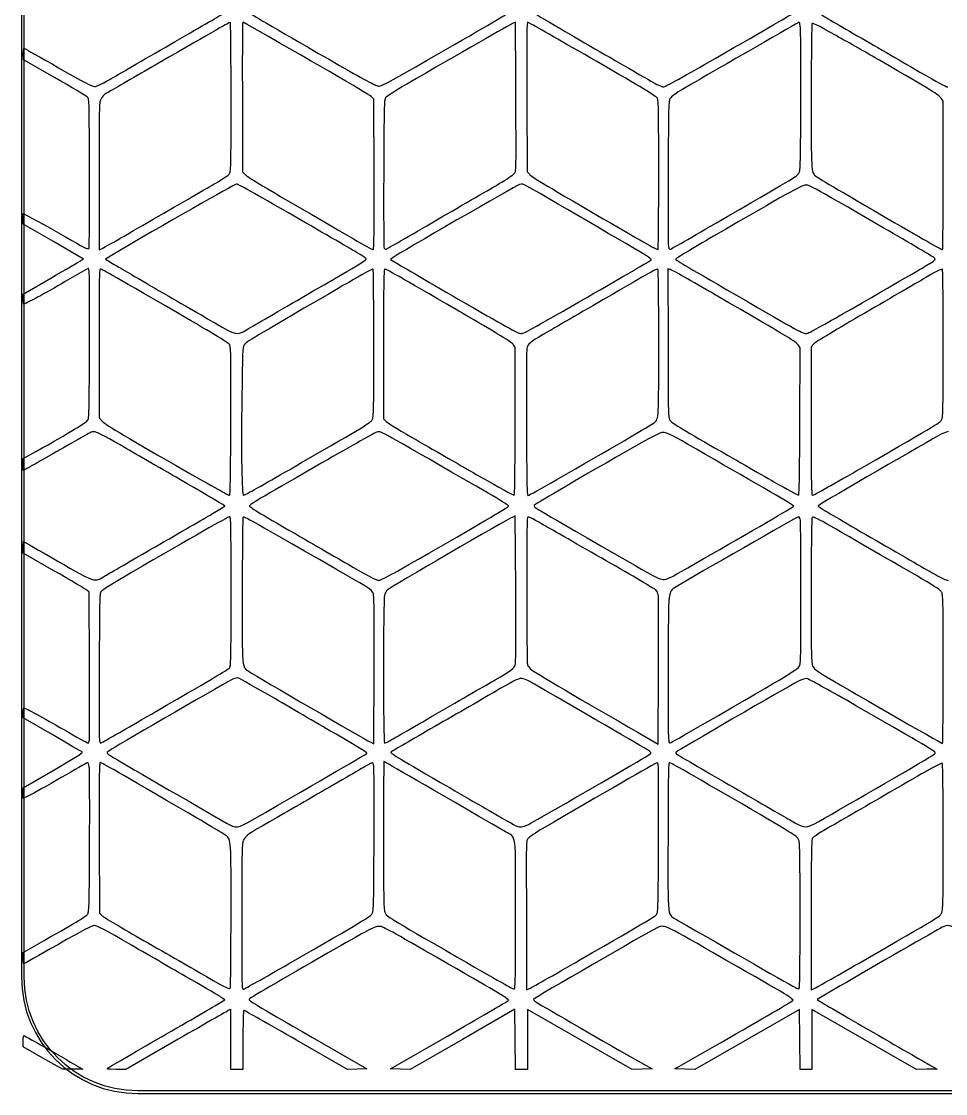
# Model space of a CAD drawing. Extents: x -677.4 to -611.4, y -189.1 to -122.2.
# Drawn here: x -677.44 to -644.42, y -189.08 to -150.79 of the extents above; entities that cross this region are included whole.
import ezdxf

# ---------------------------------------------------------------- set-up
doc = ezdxf.new("R2010")
doc.units = 0
doc.layers.add('Layer_1', color=7, linetype='CONTINUOUS')

msp = doc.modelspace()

# ---------------------------------------------------------------- linework, layer by layer
at = {"layer": 'Layer_1', "color": 7}
for p, q in [((-677.44141, -126.57227), (-677.44141, -184.91992)), ((-677.3418, -184.91991), (-677.3418, -126.57226)), ((-615.60352, -188.98241), (-673.27734, -188.98241)), ((-673.27734, -189.08203), (-615.60352, -189.08203))]:
    msp.add_line(p, q, dxfattribs=at)
at = {"layer": 'Layer_1', "color": 3}
for p, q in [((-669.51922, -150.81835), (-669.53782, -150.89475)), ((-669.38013, -150.89715), (-669.51922, -150.81835)), ((-659.78558, -150.82192), (-659.89285, -150.86742)), ((-659.77758, -152.87671), (-659.78558, -150.82192)), ((-659.35549, -150.82236), (-659.37369, -150.89686)), ((-659.17985, -150.91336), (-659.35549, -150.82236)), ((-677.37311, -152.15939), (-677.37411, -151.94959)), ((-676.2572, -152.79488), (-677.37311, -152.15939)), ((-652.6575, -152.11711), (-652.65743, -152.11707)), ((-663.34841, -152.4107), (-663.34824, -152.41084)), ((-664.85179, -153.5632), (-664.95079, -153.4685)), ((-644.50597, -153.64328), (-644.58497, -153.52836)), ((-669.54682, -153.56953), (-669.53782, -156.1679)), ((-664.84279, -156.25223), (-664.85179, -153.5632)), ((-659.38269, -153.56755), (-659.37369, -156.16379)), ((-644.50597, -156.29226), (-644.50597, -153.64328)), ((-669.53782, -156.1679), (-669.42232, -156.27988)), ((-659.37369, -156.16379), (-659.29119, -156.25209)), ((-674.6691, -156.32807), (-674.66985, -158.9457)), ((-664.84275, -156.2521), (-664.84279, -156.25223)), ((-654.6709, -156.28303), (-654.67054, -156.28297)), ((-644.50563, -156.29226), (-644.50597, -156.29226)), ((-677.37491, -157.84103), (-677.37554, -157.64836)), ((-677.37554, -157.64836), (-677.02076, -157.83718)), ((-652.20289, -157.74941), (-652.20283, -157.74931)), ((-677.37429, -158.03371), (-677.37491, -157.84103)), ((-676.29994, -158.65631), (-677.37429, -158.03371)), ((-672.72929, -157.85559), (-672.729, -157.85556)), ((-662.60062, -157.8814), (-662.60077, -157.88142)), ((-675.22559, -159.27891), (-676.29994, -158.65631)), ((-675.31879, -159.33511), (-675.22559, -159.27891)), ((-674.66985, -158.9457), (-674.60215, -158.9242)), ((-674.16868, -159.11453), (-674.44325, -159.27654)), ((-674.44325, -159.27654), (-674.30069, -159.36684)), ((-664.16262, -159.22345), (-664.25252, -159.29095)), ((-675.04901, -159.60615), (-675.87404, -160.0844)), ((-675.02251, -159.7275), (-675.04901, -159.60615)), ((-664.25252, -159.29095), (-664.10658, -159.38225)), ((-654.26058, -159.64706), (-654.34008, -159.62716)), ((-654.34008, -159.62716), (-654.34001, -162.26263)), ((-677.37563, -160.53212), (-676.39381, -159.9617)), ((-677.37563, -160.71026), (-677.37563, -160.53212)), ((-657.2154, -160.63487), (-657.2153, -160.63492)), ((-647.77654, -161.05495), (-647.77654, -161.05495)), ((-669.40533, -161.80904), (-669.40533, -161.80905)), ((-674.66976, -162.29222), (-674.66976, -164.95014)), ((-664.50494, -162.30693), (-664.50494, -164.97957)), ((-659.80233, -162.42295), (-659.87393, -162.32395)), ((-649.62031, -162.44978), (-649.69481, -162.3415)), ((-649.13465, -162.30857), (-649.22545, -162.40747)), ((-659.80233, -165.06033), (-659.80233, -162.42295)), ((-649.62931, -165.07377), (-649.62031, -162.44978)), ((-649.22545, -162.40747), (-649.22545, -165.06361)), ((-674.66976, -164.95014), (-674.54599, -165.07739)), ((-664.50494, -164.97957), (-664.41414, -165.07497)), ((-669.95859, -165.06733), (-669.95844, -165.06733)), ((-659.80203, -165.06034), (-659.80233, -165.06033)), ((-649.62886, -165.07378), (-649.62931, -165.07377)), ((-677.37563, -166.40616), (-676.92186, -166.15123)), ((-677.37563, -166.61829), (-677.37563, -166.40616)), ((-677.37563, -166.83042), (-677.37563, -166.61829)), ((-677.28453, -166.78332), (-677.37563, -166.83042)), ((-667.86925, -166.80021), (-667.86941, -166.80021)), ((-647.42029, -166.7351), (-647.42009, -166.73511)), ((-658.31385, -167.15394), (-658.31385, -167.15394)), ((-670.17054, -168.10745), (-670.25014, -168.04715)), ((-649.84701, -168.10347), (-649.92401, -168.04357)), ((-648.88961, -168.03421), (-648.97211, -168.10501)), ((-670.64611, -168.38752), (-670.17054, -168.10745)), ((-659.79514, -168.453), (-659.88204, -168.4907)), ((-659.77874, -171.04761), (-659.79514, -168.453)), ((-649.97339, -168.18707), (-649.84701, -168.10347)), ((-648.97211, -168.10501), (-648.82645, -168.20431)), ((-677.37551, -169.78437), (-677.37551, -169.57707)), ((-676.27958, -170.41037), (-677.37551, -169.78437)), ((-663.25571, -169.99639), (-663.25571, -169.99639)), ((-653.63483, -170.30584), (-653.63471, -170.30594)), ((-675.01588, -171.17904), (-675.09978, -171.10774)), ((-675.00688, -173.7973), (-675.01588, -171.17904)), ((-664.89366, -171.1722), (-664.89404, -171.1723)), ((-654.6871, -171.2649), (-654.6864, -171.2649)), ((-664.85176, -176.59102), (-664.84276, -173.9328)), ((-654.6871, -176.60164), (-654.6781, -173.98426)), ((-644.50587, -173.91821), (-644.50597, -173.91821)), ((-677.37603, -175.66256), (-677.37603, -175.48632)), ((-676.34471, -176.26189), (-677.37603, -175.66256)), ((-674.14156, -176.30574), (-674.14161, -176.30588)), ((-664.33062, -176.50963), (-664.33019, -176.50975)), ((-655.40716, -176.1882), (-654.6871, -176.60164)), ((-653.74463, -176.27067), (-653.74462, -176.27067)), ((-664.98378, -176.52362), (-664.85176, -176.59102)), ((-677.37603, -178.16306), (-676.30207, -177.53966)), ((-677.37603, -178.35406), (-677.37603, -178.16306)), ((-677.37603, -178.54508), (-677.37603, -178.35406)), ((-677.13676, -178.42519), (-677.37603, -178.54508)), ((-669.19136, -179.30953), (-669.19136, -179.30947)), ((-658.84447, -179.20475), (-658.84447, -179.20478)), ((-648.95642, -179.36782), (-648.9564, -179.36785)), ((-674.66202, -179.94624), (-674.65302, -182.63526)), ((-674.65302, -182.63526), (-674.55402, -182.72986)), ((-669.95253, -182.70972), (-669.95271, -182.70971)), ((-659.7858, -182.69048), (-659.78582, -182.69048)), ((-659.39802, -182.95747), (-659.39002, -185.37404)), ((-649.62118, -182.73232), (-649.62125, -182.73238)), ((-649.22428, -182.69344), (-649.22528, -185.37404)), ((-677.37507, -184.03905), (-676.62461, -183.61199)), ((-677.37544, -184.24531), (-677.37507, -184.03905)), ((-667.89834, -184.44817), (-667.89781, -184.44817)), ((-657.48446, -184.30805), (-657.48436, -184.30804)), ((-647.51475, -184.42258), (-647.51479, -184.42263)), ((-648.18446, -185.24005), (-649.00494, -185.71983)), ((-670.17941, -185.72964), (-670.30105, -185.64694)), ((-660.03788, -185.7422), (-660.12898, -185.6671)), ((-659.39002, -185.37404), (-659.30782, -185.34284)), ((-649.87274, -185.74864), (-649.93874, -185.68244)), ((-649.22528, -185.37404), (-649.14008, -185.34164)), ((-670.38667, -185.8628), (-670.17941, -185.72964)), ((-659.8069, -186.0722), (-661.68025, -187.14608)), ((-660.11248, -185.8005), (-660.03788, -185.7422)), ((-659.7979, -187.14496), (-659.8069, -186.0722)), ((-657.49175, -187.14813), (-659.36077, -186.07646)), ((-659.36077, -186.07646), (-659.36077, -187.14709)), ((-649.64176, -186.07523), (-651.51309, -187.1474)), ((-649.95064, -185.80354), (-649.87274, -185.74864)), ((-649.63276, -187.14627), (-649.64176, -186.07523)), ((-647.3267, -187.14624), (-649.19562, -186.07515)), ((-649.19562, -186.07515), (-649.19562, -187.14624)), ((-649.00494, -185.71983), (-648.92704, -185.77853)), ((-677.37581, -187.41429), (-677.37581, -187.20157)), ((-671.84616, -187.14533), (-673.71464, -188.21789)), ((-669.95489, -188.21789), (-669.95489, -187.14533)), ((-669.52588, -187.15829), (-669.52588, -188.21789)), ((-665.79315, -188.22009), (-667.6103, -187.17827)), ((-667.03936, -187.08316), (-665.09736, -188.20209)), ((-664.2505, -188.20195), (-662.21877, -187.03038)), ((-661.68025, -187.14608), (-663.55361, -188.21995)), ((-659.7889, -188.21772), (-659.7979, -187.14496)), ((-659.36077, -187.14709), (-659.36077, -188.21772)), ((-655.62272, -188.2198), (-657.49175, -187.14813)), ((-651.51309, -187.1474), (-653.38439, -188.21959)), ((-649.62376, -188.21733), (-649.63276, -187.14627)), ((-649.19562, -187.14624), (-649.19562, -188.21733)), ((-645.45775, -188.21733), (-647.3267, -187.14624)), ((-676.67451, -187.8127), (-677.37581, -187.41429)), ((-654.09169, -188.20159), (-652.75778, -187.43651)), ((-676.6744, -187.81316), (-676.67451, -187.8127)), ((-675.97312, -188.21156), (-676.6744, -187.81316)), ((-655.52678, -187.85056), (-654.90965, -188.2018)), ((-675.6101, -188.21256), (-675.97312, -188.21156)), ((-675.24708, -188.21356), (-675.6101, -188.21256)), ((-675.35681, -188.14666), (-675.24708, -188.21356)), ((-674.35971, -188.17309), (-674.35523, -188.16903)), ((-673.71464, -188.21789), (-674.06973, -188.21789)), ((-669.74039, -188.21789), (-669.95489, -188.21789)), ((-669.52588, -188.21789), (-669.74039, -188.21789)), ((-665.44526, -188.21109), (-665.79315, -188.22009)), ((-665.09736, -188.20209), (-665.44526, -188.21109)), ((-663.90205, -188.21095), (-664.2505, -188.20195)), ((-663.55361, -188.21995), (-663.90205, -188.21095)), ((-659.57484, -188.21772), (-659.7889, -188.21772)), ((-659.36077, -188.21772), (-659.57484, -188.21772)), ((-655.26619, -188.2108), (-655.62272, -188.2198)), ((-654.90965, -188.2018), (-655.26619, -188.2108)), ((-653.73804, -188.21059), (-654.09169, -188.20159)), ((-653.38439, -188.21959), (-653.73804, -188.21059)), ((-649.40969, -188.21733), (-649.62376, -188.21733)), ((-649.19562, -188.21733), (-649.40969, -188.21733)), ((-645.09077, -188.2167), (-645.45775, -188.21733)), ((-644.72384, -188.21608), (-645.09077, -188.2167)), ((-644.93835, -188.09199), (-644.72384, -188.21608))]:
    msp.add_line(p, q, dxfattribs=at)
for points in [[(-669.97894, -150.8228), (-670.01034, -150.8228), (-670.83279, -151.29226), (-672.8878, -152.48321)], [(-672.12808, -151.61447), (-671.17516, -151.06488), (-670.34531, -150.58128), (-670.28398, -150.53981)], [(-669.95044, -153.49149), (-669.95044, -152.0237), (-669.96314, -150.8228), (-669.97894, -150.8228)], [(-669.26541, -150.4981), (-669.20601, -150.556), (-668.29161, -151.09022), (-666.07399, -152.3622)], [(-663.34824, -152.41084), (-661.23025, -151.19742), (-660.22129, -150.61017), (-660.12611, -150.53545)], [(-659.0504, -150.53457), (-658.9997, -150.57417), (-658.13846, -151.07982), (-657.13628, -151.65834)], [(-649.65048, -150.8228), (-649.67048, -150.8228), (-652.4597, -152.42525), (-653.78372, -153.19744)], [(-652.65743, -152.11707), (-650.7167, -151.00046), (-649.91635, -150.53357), (-649.87405, -150.49337)], [(-649.59458, -153.7163), (-649.58438, -151.42393), (-649.59658, -150.8228), (-649.65048, -150.8228)], [(-648.33386, -151.29743), (-649.05199, -150.89353), (-649.17855, -150.83257), (-649.19784, -150.88126)], [(-648.89524, -150.52686), (-648.84994, -150.56236), (-648.19643, -150.94691), (-647.44315, -151.38133)], [(-669.53782, -150.89475), (-669.54802, -150.93685), (-669.55232, -152.14044), (-669.54682, -153.56953)], [(-664.95079, -153.4685), (-665.02629, -153.3964), (-667.36654, -152.03777), (-669.38013, -150.89715)], [(-659.89285, -150.86742), (-659.98905, -150.90832), (-661.78252, -151.93552), (-663.675, -153.03376)], [(-659.37369, -150.89686), (-659.38389, -150.93776), (-659.38769, -152.13961), (-659.38269, -153.56755)], [(-656.88383, -152.22537), (-658.05001, -151.55378), (-659.08323, -150.96338), (-659.17985, -150.91336)], [(-649.19784, -150.88126), (-649.21024, -150.91266), (-649.22144, -152.086), (-649.22274, -153.48877)], [(-674.28851, -152.86433), (-674.0532, -152.72648), (-673.08101, -152.16405), (-672.12808, -151.61447)], [(-646.78297, -152.18093), (-647.17321, -151.95529), (-647.87112, -151.5577), (-648.33386, -151.29743)], [(-647.44315, -151.38133), (-646.6899, -151.81573), (-645.70231, -152.38715), (-645.24855, -152.65112)], [(-677.37411, -151.94959), (-677.37511, -151.77757), (-677.36611, -151.74318), (-677.32651, -151.75856)], [(-677.32651, -151.75856), (-677.29951, -151.76876), (-676.75385, -152.0781), (-676.11369, -152.44573)], [(-657.13628, -151.65834), (-656.1341, -152.23683), (-655.15078, -152.80496), (-654.95112, -152.92084)], [(-666.07399, -152.3622), (-665.05313, -152.94775), (-664.76366, -153.09978), (-664.66965, -153.09978)], [(-654.71704, -153.53557), (-654.75214, -153.46837), (-655.28326, -153.1471), (-656.88383, -152.22537)], [(-654.50559, -153.13224), (-654.45669, -153.13262), (-653.70425, -152.71937), (-652.6575, -152.11711)], [(-644.58497, -153.52836), (-644.66497, -153.41219), (-644.85312, -153.29686), (-646.78297, -152.18093)], [(-676.11369, -152.44573), (-675.20545, -152.9673), (-674.9241, -153.11424), (-674.83303, -153.11455)], [(-672.8878, -152.48321), (-673.64106, -152.91978), (-674.32221, -153.3136), (-674.40146, -153.35841)], [(-664.66965, -153.09978), (-664.57595, -153.09978), (-664.30029, -152.95603), (-663.34841, -152.4107)], [(-645.24855, -152.65112), (-644.78922, -152.91833), (-644.38645, -153.13149), (-644.33991, -153.13199)], [(-675.07859, -153.49962), (-675.11319, -153.46152), (-675.64345, -153.14439), (-676.2572, -152.79488)], [(-674.83303, -153.11455), (-674.74673, -153.1148), (-674.60464, -153.04955), (-674.28851, -152.86433)], [(-663.675, -153.03376), (-664.07874, -153.26806), (-664.40292, -153.47812), (-664.43406, -153.52561)], [(-659.83838, -156.22451), (-659.75898, -156.1177), (-659.76348, -156.36399), (-659.77758, -152.87671)], [(-654.95112, -152.92084), (-654.75145, -153.03671), (-654.55097, -153.13185), (-654.50559, -153.13224)], [(-675.00789, -156.21381), (-675.01589, -153.66801), (-675.01809, -153.56627), (-675.07859, -153.49962)], [(-674.40146, -153.35841), (-674.50126, -153.41481), (-674.56448, -153.48153), (-674.607, -153.57516)], [(-670.01424, -156.24138), (-669.95234, -156.16258), (-669.95044, -156.08031), (-669.95044, -153.49149)], [(-664.43406, -153.52561), (-664.48306, -153.60031), (-664.48926, -153.85793), (-664.49806, -156.16759)], [(-654.67054, -156.28297), (-654.67054, -154.06195), (-654.67854, -153.61002), (-654.71704, -153.53557)], [(-654.26225, -153.54248), (-654.32085, -153.63938), (-654.32445, -153.77198), (-654.33495, -156.18268)], [(-653.78372, -153.19744), (-654.0647, -153.36132), (-654.22062, -153.47374), (-654.26225, -153.54248)], [(-649.22274, -153.48877), (-649.22474, -156.19235), (-649.22574, -156.17168), (-649.07284, -156.30624)], [(-674.607, -153.57516), (-674.6652, -153.70342), (-674.6684, -153.84656), (-674.6691, -156.32807)], [(-649.67398, -156.22398), (-649.60538, -156.13208), (-649.60468, -156.1094), (-649.59458, -153.7163)], [(-675.02929, -158.90491), (-675.01229, -158.87851), (-675.00309, -157.73046), (-675.00789, -156.21381)], [(-664.49806, -156.16759), (-664.50306, -157.5751), (-664.49882, -158.77621), (-664.48786, -158.83673)], [(-654.33495, -156.18268), (-654.33995, -157.57868), (-654.33595, -158.77171), (-654.32475, -158.83383)], [(-669.75301, -156.59811), (-669.81321, -156.59811), (-672.46632, -158.11008), (-674.16868, -159.11453)], [(-672.729, -157.85556), (-671.73622, -157.27967), (-670.73364, -156.69913), (-670.50103, -156.56551)], [(-670.50103, -156.56551), (-670.26842, -156.43188), (-670.04936, -156.28602), (-670.01424, -156.24138)], [(-667.69295, -157.74862), (-668.78378, -157.11584), (-669.71079, -156.59811), (-669.75301, -156.59811)], [(-669.42232, -156.27988), (-669.3213, -156.37768), (-668.71622, -156.73625), (-665.5776, -158.55753)], [(-664.87575, -158.94083), (-664.84215, -158.94122), (-664.83575, -158.40558), (-664.84275, -156.2521)], [(-662.60077, -157.88142), (-661.6243, -157.31488), (-660.61886, -156.73126), (-660.36641, -156.58447)], [(-660.36641, -156.58447), (-660.11398, -156.43769), (-659.87637, -156.27572), (-659.83838, -156.22451)], [(-659.38639, -156.66947), (-659.51216, -156.59827), (-659.54734, -156.59177), (-659.65041, -156.62117)], [(-659.29119, -156.25209), (-659.19809, -156.35169), (-658.95025, -156.50034), (-656.65105, -157.83632)], [(-654.6957, -158.94046), (-654.6821, -158.94096), (-654.6709, -157.74509), (-654.6709, -156.28303)], [(-652.20283, -157.74931), (-649.6853, -156.29164), (-649.75663, -156.33466), (-649.67398, -156.22398)], [(-646.65108, -158.15827), (-649.43877, -156.54791), (-649.30585, -156.61996), (-649.45202, -156.63957)], [(-649.07284, -156.30624), (-649.00344, -156.36714), (-648.37458, -156.73773), (-646.2549, -157.96703)], [(-644.53053, -158.93979), (-644.51693, -158.94054), (-644.50563, -157.74921), (-644.50563, -156.29226)], [(-659.65041, -156.62117), (-659.76392, -156.65367), (-663.97579, -159.08275), (-664.16262, -159.22345)], [(-654.98588, -159.24182), (-655.03428, -159.19602), (-658.38557, -157.23701), (-659.38639, -156.66947)], [(-649.45202, -156.63957), (-649.58258, -156.65707), (-650.0989, -156.94586), (-652.71497, -158.46459)], [(-665.44054, -159.05327), (-665.58856, -158.96847), (-666.60214, -158.38138), (-667.69295, -157.74862)], [(-654.25525, -158.92833), (-654.22865, -158.91813), (-653.30511, -158.38761), (-652.20289, -157.74941)], [(-677.02076, -157.83718), (-676.82564, -157.94098), (-676.30439, -158.23413), (-675.86242, -158.48853)], [(-674.60215, -158.9242), (-674.56475, -158.9124), (-673.72207, -158.43149), (-672.72929, -157.85559)], [(-664.42196, -158.92913), (-664.39666, -158.91893), (-663.57708, -158.44796), (-662.60062, -157.8814)], [(-656.65105, -157.83632), (-655.04734, -158.76817), (-654.74523, -158.93877), (-654.6957, -158.94046)], [(-646.2549, -157.96703), (-644.80857, -158.80583), (-644.57584, -158.93713), (-644.53053, -158.93979)], [(-675.86242, -158.48853), (-675.22624, -158.85471), (-675.05269, -158.94144), (-675.02929, -158.90491)], [(-652.71497, -158.46459), (-653.46359, -158.89919), (-654.07173, -159.26814), (-654.06639, -159.28448)], [(-644.82467, -159.23699), (-644.85817, -159.20469), (-645.68002, -158.71925), (-646.65108, -158.15827)], [(-665.5776, -158.55753), (-665.21458, -158.76819), (-664.89875, -158.94067), (-664.87575, -158.94083)], [(-664.48786, -158.83673), (-664.47416, -158.91263), (-664.45366, -158.94119), (-664.42196, -158.92913)], [(-654.32475, -158.83383), (-654.30965, -158.91483), (-654.28985, -158.94153), (-654.25525, -158.92833)], [(-667.40925, -160.65012), (-665.01352, -159.26126), (-665.0885, -159.30731), (-665.1338, -159.25273)], [(-665.1338, -159.25273), (-665.1545, -159.22783), (-665.29253, -159.13804), (-665.44054, -159.05327)], [(-654.93638, -159.31392), (-654.92838, -159.30692), (-654.95048, -159.27512), (-654.98588, -159.24182)], [(-654.06639, -159.28448), (-654.05509, -159.31908), (-653.68814, -159.53555), (-651.50236, -160.79776)], [(-645.00618, -159.44491), (-644.77212, -159.30085), (-644.76592, -159.29374), (-644.82467, -159.23699)], [(-676.39381, -159.9617), (-675.85383, -159.64797), (-675.37007, -159.36599), (-675.31879, -159.33511)], [(-674.62666, -159.63429), (-674.66176, -159.63429), (-674.66976, -160.12869), (-674.66976, -162.29222)], [(-671.86779, -161.20188), (-674.4182, -159.72521), (-674.57818, -159.63429), (-674.62666, -159.63429)], [(-674.30069, -159.36684), (-674.22229, -159.41654), (-673.48985, -159.84441), (-672.67304, -160.3177)], [(-664.87323, -159.6511), (-664.90323, -159.6211), (-664.94433, -159.6431), (-666.45213, -160.51796)], [(-664.85163, -162.30778), (-664.85163, -160.85854), (-664.86183, -159.66304), (-664.87323, -159.6511)], [(-664.46024, -159.63431), (-664.49744, -159.63431), (-664.50494, -160.08059), (-664.50494, -162.30693)], [(-661.464, -161.34108), (-663.72439, -160.02523), (-664.41066, -159.63431), (-664.46024, -159.63431)], [(-664.10658, -159.38225), (-664.02638, -159.43235), (-663.00278, -160.02908), (-661.83204, -160.70813)], [(-657.2153, -160.63492), (-655.96996, -159.91469), (-654.94445, -159.32024), (-654.93638, -159.31392)], [(-654.70524, -159.63429), (-654.76134, -159.63429), (-654.87025, -159.69549), (-656.66721, -160.73822)], [(-654.67054, -162.24249), (-654.67054, -160.44343), (-654.68174, -159.63429), (-654.70524, -159.63429)], [(-652.65175, -160.554), (-653.49292, -160.06614), (-654.21689, -159.65802), (-654.26058, -159.64706)], [(-647.77654, -161.05495), (-645.68304, -159.84772), (-645.28067, -159.61386), (-645.00618, -159.44491)], [(-644.5314, -159.64578), (-644.5478, -159.61998), (-644.72082, -159.70388), (-645.06718, -159.90531)], [(-644.5065, -162.28595), (-644.50675, -160.85476), (-644.5179, -159.66668), (-644.5314, -159.64578)], [(-675.00661, -162.38997), (-675.00161, -160.99234), (-675.00761, -159.79423), (-675.02251, -159.7275)], [(-645.06718, -159.90531), (-645.34852, -160.06897), (-646.35837, -160.65439), (-647.31131, -161.20626)], [(-675.87404, -160.0844), (-676.59848, -160.50435), (-677.30758, -160.88839), (-677.35853, -160.88839)], [(-672.67304, -160.3177), (-671.85624, -160.791), (-670.89165, -161.35063), (-670.52947, -161.56132)], [(-677.35853, -160.88839), (-677.36753, -160.88839), (-677.37563, -160.80829), (-677.37563, -160.71026)], [(-666.45213, -160.51796), (-669.12566, -162.06804), (-669.42901, -162.25087), (-669.48783, -162.34759)], [(-669.40533, -161.80905), (-669.27857, -161.73455), (-668.38032, -161.21308), (-667.40925, -160.65012)], [(-661.83204, -160.70813), (-660.18715, -161.66219), (-659.67799, -161.94295), (-659.59155, -161.94356)], [(-659.59155, -161.94356), (-659.50345, -161.94419), (-658.99692, -161.66519), (-657.2154, -160.63487)], [(-656.66721, -160.73822), (-657.61107, -161.28588), (-658.5712, -161.84193), (-658.80084, -161.97387)], [(-649.69481, -162.3415), (-649.77461, -162.22553), (-649.89239, -162.15429), (-652.65175, -160.554)], [(-651.50236, -160.79776), (-649.46495, -161.97427), (-649.5027, -161.95429), (-649.36534, -161.92852)], [(-649.36534, -161.92852), (-649.30504, -161.91722), (-648.5901, -161.52411), (-647.77654, -161.05495)], [(-669.99694, -162.34744), (-670.03214, -162.28044), (-670.5002, -161.9937), (-671.86779, -161.20188)], [(-670.52947, -161.56132), (-669.75885, -162.00963), (-669.75017, -162.01156), (-669.40533, -161.80904)], [(-659.87393, -162.32395), (-659.92283, -162.25655), (-660.42844, -161.9439), (-661.464, -161.34108)], [(-647.31131, -161.20626), (-648.26423, -161.75813), (-649.08474, -162.25417), (-649.13465, -162.30857)], [(-669.95844, -165.06733), (-669.95144, -162.84659), (-669.95744, -162.423), (-669.99694, -162.34744)], [(-669.48783, -162.34759), (-669.53863, -162.43109), (-669.54673, -162.62407), (-669.56823, -164.21794)], [(-664.92013, -165.03593), (-664.85203, -164.94343), (-664.85163, -164.92327), (-664.85163, -162.30778)], [(-658.80084, -161.97387), (-659.26459, -162.24033), (-659.3522, -162.31594), (-659.38437, -162.47751)], [(-654.82274, -165.11729), (-654.66932, -164.98384), (-654.67054, -165.00667), (-654.67054, -162.24249)], [(-654.34001, -162.26263), (-654.33998, -164.70631), (-654.33601, -164.90637), (-654.28231, -165.01174)], [(-644.5582, -164.99817), (-644.5119, -164.90067), (-644.506, -164.59162), (-644.5065, -162.28595)], [(-675.06131, -165.01786), (-675.02591, -164.94826), (-675.01501, -164.43008), (-675.00661, -162.38997)], [(-659.38437, -162.47751), (-659.39647, -162.53831), (-659.40217, -163.74261), (-659.39727, -165.15385)], [(-669.56823, -164.21794), (-669.59493, -166.20265), (-669.56811, -167.71973), (-669.50623, -167.71973)], [(-676.92186, -166.15123), (-675.69341, -165.46111), (-675.10423, -165.10222), (-675.06131, -165.01786)], [(-654.28231, -165.01174), (-654.23211, -165.11054), (-654.04166, -165.23047), (-652.82203, -165.93115)], [(-647.42009, -166.73511), (-644.56941, -165.09328), (-644.61704, -165.12218), (-644.5582, -164.99817)], [(-674.80144, -165.45342), (-674.93748, -165.43582), (-674.84634, -165.38952), (-676.17072, -166.14939)], [(-674.54599, -165.07739), (-674.4281, -165.19861), (-673.59737, -165.69366), (-671.56757, -166.85227)], [(-669.99999, -167.70811), (-669.97849, -167.70111), (-669.96399, -166.78458), (-669.95859, -165.06733)], [(-667.86941, -166.80021), (-665.40698, -165.3839), (-664.9947, -165.13727), (-664.92013, -165.03593)], [(-662.44247, -166.67203), (-664.84587, -165.29061), (-664.60235, -165.41535), (-664.77515, -165.47723)], [(-664.41414, -165.07497), (-664.36424, -165.12747), (-663.84815, -165.44238), (-663.26732, -165.77481)], [(-659.83773, -167.7096), (-659.81273, -167.7016), (-659.80203, -166.9174), (-659.80203, -165.06034)], [(-659.39727, -165.15385), (-659.38927, -167.26146), (-659.38047, -167.71973), (-659.34437, -167.71973)], [(-658.31385, -167.15394), (-656.49865, -166.11301), (-654.88567, -165.17203), (-654.82274, -165.11729)], [(-649.67206, -167.70933), (-649.64836, -167.70133), (-649.63476, -166.8727), (-649.62886, -165.07378)], [(-649.22545, -165.06361), (-649.22545, -167.36036), (-649.21845, -167.71972), (-649.17765, -167.71972)], [(-673.69587, -166.04295), (-674.29975, -165.6925), (-674.73098, -165.46255), (-674.80144, -165.45342)], [(-664.77515, -165.47723), (-664.85355, -165.50543), (-665.81609, -166.04517), (-666.91423, -166.67694)], [(-663.26732, -165.77481), (-662.68648, -166.10724), (-661.68522, -166.68123), (-661.04228, -167.05036)], [(-654.51722, -165.46722), (-654.61967, -165.47122), (-654.89567, -165.61482), (-655.85582, -166.16335)], [(-653.64659, -165.88564), (-654.2758, -165.52623), (-654.40766, -165.46285), (-654.51722, -165.46722)], [(-644.57687, -165.53551), (-644.97839, -165.74684), (-648.81369, -167.96892), (-648.88961, -168.03421)], [(-644.32482, -165.44261), (-644.36622, -165.44261), (-644.47973, -165.48451), (-644.57687, -165.53551)], [(-676.17072, -166.14939), (-676.73324, -166.47216), (-677.23446, -166.75742), (-677.28453, -166.78332)], [(-671.51775, -167.30213), (-672.17119, -166.92559), (-673.15134, -166.35895), (-673.69587, -166.04295)], [(-655.85582, -166.16335), (-657.8, -167.27405), (-659.12591, -168.05265), (-659.12591, -168.08357)], [(-649.92401, -168.04357), (-649.99591, -167.98767), (-651.95917, -166.84954), (-653.64659, -165.88564)], [(-652.82203, -165.93115), (-652.05061, -166.37431), (-651.0341, -166.95832), (-650.56313, -167.2289)], [(-671.56757, -166.85227), (-670.32695, -167.56043), (-670.03583, -167.71937), (-669.99999, -167.70811)], [(-669.50623, -167.71973), (-669.48523, -167.71973), (-668.74853, -167.30595), (-667.86925, -166.80021)], [(-666.91423, -166.67694), (-668.96764, -167.85829), (-669.28957, -168.04969), (-669.29006, -168.08943)], [(-660.03614, -168.10337), (-660.03314, -168.06397), (-660.36731, -167.86477), (-662.44247, -166.67203)], [(-649.17765, -167.71972), (-649.15135, -167.71972), (-648.36054, -167.27665), (-647.42029, -166.7351)], [(-670.25014, -168.04715), (-670.29394, -168.01385), (-670.86431, -167.67867), (-671.51775, -167.30213)], [(-661.04228, -167.05036), (-660.39934, -167.41948), (-659.8573, -167.71615), (-659.83773, -167.7096)], [(-659.34437, -167.71973), (-659.32027, -167.71973), (-658.8565, -167.46513), (-658.31385, -167.15394)], [(-650.56313, -167.2289), (-650.09212, -167.4995), (-649.69116, -167.71568), (-649.67206, -167.70933)], [(-669.29006, -168.08943), (-669.29069, -168.13903), (-669.0242, -168.30191), (-667.64025, -169.0976)], [(-659.12591, -168.08357), (-659.12591, -168.14877), (-659.20051, -168.10457), (-655.5287, -170.2151)], [(-672.65514, -169.55147), (-671.81173, -169.06535), (-670.90767, -168.54155), (-670.64611, -168.38752)], [(-665.48002, -170.76732), (-669.45349, -168.48439), (-669.50484, -168.45574), (-669.5273, -168.50879)], [(-663.25571, -169.99639), (-661.19864, -168.8168), (-660.0392, -168.13508), (-660.03614, -168.10337)], [(-658.79576, -168.76725), (-659.25016, -168.50559), (-659.34402, -168.46262), (-659.36274, -168.5077)], [(-653.63471, -170.30594), (-652.2319, -169.50444), (-650.09872, -168.26992), (-649.97339, -168.18707)], [(-647.21202, -169.57401), (-649.15517, -168.45223), (-649.15494, -168.45237), (-649.19403, -168.51416)], [(-648.82645, -168.20431), (-648.74635, -168.25901), (-647.88627, -168.76159), (-646.91519, -169.32135)], [(-670.00114, -168.47887), (-670.04974, -168.47887), (-671.31501, -169.19868), (-673.51476, -170.47778)], [(-669.95044, -171.14837), (-669.95044, -168.77211), (-669.95544, -168.47887), (-670.00114, -168.47887)], [(-669.5273, -168.50879), (-669.5396, -168.53799), (-669.5508, -169.71789), (-669.5522, -171.13093)], [(-659.88204, -168.4907), (-660.10288, -168.5866), (-664.2732, -171.0085), (-664.36483, -171.09416)], [(-659.36274, -168.5077), (-659.39644, -168.5888), (-659.39434, -173.67716), (-659.36074, -173.76561)], [(-656.55166, -170.05374), (-657.48643, -169.51865), (-658.49629, -168.93972), (-658.79576, -168.76725)], [(-649.67326, -168.47887), (-649.71086, -168.47887), (-653.42839, -170.60803), (-653.98296, -170.94718)], [(-649.60946, -168.60264), (-649.62096, -168.53294), (-649.64886, -168.47887), (-649.67326, -168.47887)], [(-649.58866, -171.21802), (-649.58879, -169.84762), (-649.59886, -168.67069), (-649.60946, -168.60264)], [(-649.19403, -168.51416), (-649.21143, -168.54176), (-649.22433, -169.64163), (-649.22473, -171.13088)], [(-667.64025, -169.0976), (-666.85069, -169.55155), (-665.88538, -170.10948), (-665.49514, -170.33745)], [(-677.37551, -169.57707), (-677.37551, -169.46305), (-677.36851, -169.36976), (-677.36181, -169.36976)], [(-677.36181, -169.36976), (-677.35381, -169.36976), (-676.81591, -169.67679), (-676.16548, -170.05202)], [(-674.43724, -170.58558), (-674.30049, -170.50298), (-673.49854, -170.03763), (-672.65514, -169.55147)], [(-644.57017, -171.17161), (-644.64037, -171.05803), (-644.61987, -171.07049), (-647.21202, -169.57401)], [(-646.91519, -169.32135), (-645.94411, -169.88113), (-644.987, -170.43289), (-644.78825, -170.54747)], [(-664.683, -170.75397), (-664.6074, -170.75497), (-664.23218, -170.55633), (-663.25571, -169.99639)], [(-676.16548, -170.05202), (-674.77924, -170.85178), (-674.84446, -170.83164), (-674.43724, -170.58558)], [(-665.49514, -170.33745), (-665.01593, -170.6174), (-664.75231, -170.7526), (-664.683, -170.75397)], [(-654.7783, -171.09479), (-654.8188, -171.05729), (-655.61688, -170.58884), (-656.55166, -170.05374)], [(-655.5287, -170.2151), (-654.77834, -170.64637), (-654.6336, -170.71812), (-654.50938, -170.72029)], [(-654.50938, -170.72029), (-654.38235, -170.72229), (-654.27519, -170.67169), (-653.63483, -170.30584)], [(-675.09978, -171.10774), (-675.14598, -171.06844), (-675.67683, -170.75466), (-676.27958, -170.41037)], [(-673.51476, -170.47778), (-674.0865, -170.81025), (-674.57659, -171.11652), (-674.60382, -171.15839)], [(-664.89404, -171.1723), (-664.93724, -171.0978), (-665.097, -170.98739), (-665.48002, -170.76732)], [(-644.78825, -170.54747), (-644.5765, -170.66957), (-644.38812, -170.75581), (-644.33318, -170.75581)], [(-670.00814, -173.88386), (-669.95424, -173.82226), (-669.95044, -173.64359), (-669.95044, -171.14837)], [(-669.5522, -171.13093), (-669.5542, -174.03027), (-669.5712, -173.84508), (-669.2957, -174.01814)], [(-664.36483, -171.09416), (-664.40573, -171.13246), (-664.45383, -171.2167), (-664.47188, -171.28158)], [(-659.79034, -173.74381), (-659.77504, -173.68791), (-659.76964, -172.47462), (-659.77874, -171.04761)], [(-654.6864, -171.2649), (-654.6966, -171.2088), (-654.7377, -171.13226), (-654.7783, -171.09479)], [(-653.98296, -170.94718), (-654.35903, -171.17718), (-654.32249, -170.88408), (-654.3347, -173.76982)], [(-649.22473, -171.13088), (-649.22524, -173.44053), (-649.22073, -173.71151), (-649.17133, -173.81367)], [(-674.60382, -171.15839), (-674.64652, -171.22409), (-674.65462, -171.58917), (-674.66262, -173.82517)], [(-664.84276, -173.9328), (-664.83476, -171.4255), (-664.83776, -171.26877), (-664.89366, -171.1722)], [(-664.47188, -171.28158), (-664.51838, -171.44899), (-664.51688, -176.56433), (-664.47088, -176.56433)], [(-654.6781, -173.98426), (-654.6731, -172.5447), (-654.6771, -171.32098), (-654.6871, -171.2649)], [(-649.64606, -173.82139), (-649.59266, -173.71793), (-649.58846, -173.52593), (-649.58866, -171.21802)], [(-644.50597, -173.91821), (-644.50597, -171.35647), (-644.50797, -171.27247), (-644.57017, -171.17161)], [(-675.01588, -176.48983), (-675.00568, -176.44903), (-675.00198, -175.23735), (-675.00688, -173.7973)], [(-674.66262, -173.82517), (-674.66762, -175.25003), (-674.66362, -176.44923), (-674.65362, -176.49008)], [(-660.51186, -174.30458), (-659.94385, -173.98004), (-659.83145, -173.8927), (-659.79034, -173.74381)], [(-659.36074, -173.76561), (-659.34474, -173.80771), (-659.29384, -173.87914), (-659.24759, -173.92452)], [(-654.3347, -173.76982), (-654.3449, -176.15234), (-654.3367, -176.56433), (-654.2789, -176.56433)], [(-653.74462, -176.27067), (-650.1541, -174.20201), (-649.70356, -173.93276), (-649.64606, -173.82139)], [(-649.17133, -173.81367), (-649.13183, -173.89677), (-649.04184, -173.97354), (-648.83644, -174.09917)], [(-671.88099, -174.99876), (-670.8827, -174.42188), (-670.03991, -173.92016), (-670.00814, -173.88386)], [(-669.2957, -174.01814), (-668.96613, -174.2251), (-665.20531, -176.41035), (-664.98378, -176.52362)], [(-659.24759, -173.92452), (-659.17219, -173.99852), (-657.34495, -175.07558), (-655.40716, -176.1882)], [(-648.83644, -174.09917), (-648.14687, -174.52096), (-644.55299, -176.58724), (-644.53077, -176.57472)], [(-644.53077, -176.57472), (-644.51717, -176.56672), (-644.50587, -175.37162), (-644.50587, -173.91821)], [(-669.86803, -174.26907), (-669.97995, -174.31587), (-673.84748, -176.55024), (-674.20398, -176.7741)], [(-669.69155, -174.24367), (-669.73075, -174.23347), (-669.81014, -174.24467), (-669.86803, -174.26907)], [(-668.39103, -174.97791), (-669.06715, -174.58431), (-669.65238, -174.25392), (-669.69155, -174.24367)], [(-662.62398, -175.52601), (-661.74366, -175.01497), (-660.79321, -174.46533), (-660.51186, -174.30458)], [(-659.58811, -174.25455), (-659.68191, -174.25455), (-659.88926, -174.36048), (-660.56335, -174.75285)], [(-659.10759, -174.46298), (-659.36889, -174.31226), (-659.50193, -174.25455), (-659.58811, -174.25455)], [(-654.973, -176.87627), (-655.0085, -176.84157), (-657.08802, -175.62787), (-659.10759, -174.46298)], [(-649.72699, -174.38142), (-650.07897, -174.5668), (-653.98619, -176.82951), (-654.0381, -176.87804)], [(-649.40337, -174.25459), (-649.44887, -174.25459), (-649.59452, -174.31169), (-649.72699, -174.38142)], [(-647.97761, -175.02601), (-648.75149, -174.5815), (-649.35569, -174.25459), (-649.40337, -174.25459)], [(-666.20024, -176.24985), (-666.72906, -175.94386), (-667.71492, -175.3715), (-668.39103, -174.97791)], [(-660.56335, -174.75285), (-661.03419, -175.02691), (-662.05058, -175.61593), (-662.822, -176.06175)], [(-677.37603, -175.48632), (-677.37603, -175.38942), (-677.36803, -175.31007), (-677.35883, -175.31007)], [(-677.35883, -175.31007), (-677.30883, -175.31007), (-676.66878, -175.65552), (-675.92875, -176.08198)], [(-674.14161, -176.30588), (-673.89659, -176.16387), (-672.87929, -175.57565), (-671.88099, -174.99876)], [(-644.80846, -176.8758), (-644.85666, -176.8284), (-645.89367, -176.22304), (-647.97761, -175.02601)], [(-664.33019, -176.50975), (-664.27209, -176.47965), (-663.50431, -176.03704), (-662.62398, -175.52601)], [(-675.92875, -176.08198), (-675.46857, -176.34717), (-675.07903, -176.56413), (-675.06308, -176.56413)], [(-662.822, -176.06175), (-663.59341, -176.50759), (-664.232, -176.87867), (-664.24108, -176.88638)], [(-675.27075, -176.88875), (-675.29425, -176.87375), (-675.77749, -176.59153), (-676.34471, -176.26189)], [(-675.06308, -176.56413), (-675.04708, -176.56413), (-675.02598, -176.53063), (-675.01588, -176.48983)], [(-674.65362, -176.49008), (-674.64342, -176.53098), (-674.62442, -176.56428), (-674.61122, -176.56408)], [(-674.61122, -176.56408), (-674.59792, -176.56408), (-674.38661, -176.44775), (-674.14156, -176.30574)], [(-665.09961, -176.93807), (-665.07041, -176.91107), (-665.22996, -176.8113), (-666.20024, -176.24985)], [(-664.47088, -176.56433), (-664.45188, -176.56433), (-664.38868, -176.53963), (-664.33062, -176.50963)], [(-654.2789, -176.56433), (-654.2654, -176.56433), (-654.02496, -176.43218), (-653.74463, -176.27067)], [(-676.30207, -177.53966), (-675.57807, -177.1194), (-675.24201, -176.90731), (-675.27075, -176.88875)], [(-674.20398, -176.7741), (-674.41211, -176.90479), (-674.41395, -176.90726), (-674.34567, -176.96253)], [(-664.24108, -176.88638), (-664.27638, -176.91648), (-664.05642, -177.05069), (-662.46837, -177.96847)], [(-655.0225, -176.98544), (-654.9448, -176.93044), (-654.9364, -176.91194), (-654.973, -176.87627)], [(-654.0381, -176.87804), (-654.0744, -176.91194), (-654.0657, -176.93064), (-653.9886, -176.98419)], [(-644.86076, -176.98787), (-644.78056, -176.93077), (-644.77176, -176.91197), (-644.80846, -176.8758)], [(-675.09023, -177.27212), (-675.11893, -177.28332), (-675.53713, -177.52004), (-676.01985, -177.79868)], [(-675.01643, -177.42793), (-675.03403, -177.28639), (-675.04843, -177.25605), (-675.09023, -177.27212)], [(-674.63132, -177.25721), (-674.66172, -177.25721), (-674.66882, -177.87674), (-674.66202, -179.94624)], [(-671.81499, -178.8672), (-674.28411, -177.43133), (-674.58868, -177.25721), (-674.63132, -177.25721)], [(-674.34567, -176.96253), (-674.29067, -177.00713), (-672.54654, -178.02193), (-670.1154, -179.42399)], [(-669.19136, -179.30947), (-666.62246, -177.82526), (-665.11283, -176.95036), (-665.09961, -176.93807)], [(-664.92405, -177.27139), (-664.95175, -177.28249), (-665.62275, -177.66743), (-666.41497, -178.12778)], [(-664.85295, -177.39486), (-664.86885, -177.28469), (-664.88505, -177.25644), (-664.92405, -177.27139)], [(-664.49092, -177.22422), (-664.49892, -177.22422), (-664.50502, -178.41375), (-664.50502, -179.86763)], [(-660.1429, -179.73666), (-662.81548, -178.18584), (-664.47966, -177.22422), (-664.49092, -177.22422)], [(-658.84447, -179.20478), (-657.43473, -178.39707), (-655.10841, -177.04622), (-655.0225, -176.98544)], [(-654.72903, -177.26481), (-654.77863, -177.27771), (-656.73662, -178.40475), (-658.80921, -179.61324)], [(-654.67803, -179.91806), (-654.66903, -177.35167), (-654.67103, -177.24972), (-654.72903, -177.26481)], [(-652.12932, -178.48883), (-654.36488, -177.19118), (-654.27618, -177.23986), (-654.30953, -177.29257)], [(-653.9886, -176.98419), (-653.9371, -177.01999), (-653.12278, -177.49513), (-652.17893, -178.04016)], [(-648.9564, -179.36785), (-648.00322, -178.82467), (-644.94255, -177.04611), (-644.86076, -176.98787)], [(-644.53557, -177.29476), (-644.55757, -177.26006), (-644.94796, -177.47234), (-646.24291, -178.22294)], [(-675.00523, -180.09533), (-675.00023, -178.72493), (-675.00423, -177.5246), (-675.01643, -177.42793)], [(-664.84175, -180.04587), (-664.83675, -178.66639), (-664.84113, -177.47344), (-664.85295, -177.39486)], [(-654.30953, -177.29257), (-654.32673, -177.31977), (-654.33973, -178.45403), (-654.33993, -179.96728)], [(-644.50657, -179.93037), (-644.50682, -178.50551), (-644.51987, -177.3195), (-644.53557, -177.29476)], [(-676.01985, -177.79868), (-676.50254, -178.07731), (-677.00516, -178.35923), (-677.13676, -178.42519)], [(-662.46837, -177.96847), (-661.56472, -178.49072), (-660.5729, -179.06488), (-660.26434, -179.24436)], [(-652.17893, -178.04016), (-651.23507, -178.58519), (-650.25492, -179.152), (-650.00081, -179.29972)], [(-666.41497, -178.12778), (-667.20719, -178.58812), (-668.18208, -179.1514), (-668.58141, -179.37952)], [(-646.24291, -178.22294), (-647.16628, -178.75815), (-648.19491, -179.35389), (-648.52873, -179.54678)], [(-649.67515, -180.00824), (-649.73545, -179.88112), (-649.80738, -179.83661), (-652.12932, -178.48883)], [(-670.11939, -179.87723), (-670.16259, -179.83883), (-670.92559, -179.3844), (-671.81499, -178.8672)], [(-670.1154, -179.42399), (-669.76717, -179.62483), (-669.72884, -179.62007), (-669.19136, -179.30953)], [(-668.58141, -179.37952), (-669.349, -179.81802), (-669.42176, -179.86956), (-669.51199, -180.03857)], [(-660.26434, -179.24436), (-659.7617, -179.53676), (-659.6895, -179.56936), (-659.57051, -179.55767)], [(-659.57051, -179.55767), (-659.47781, -179.54867), (-659.25893, -179.44222), (-658.84447, -179.20475)], [(-650.00081, -179.29972), (-649.4375, -179.62719), (-649.41419, -179.6287), (-648.95642, -179.36782)], [(-648.52873, -179.54678), (-648.86256, -179.7397), (-649.1554, -179.92348), (-649.17948, -179.95521)], [(-669.95271, -182.70971), (-669.95071, -179.96751), (-669.94571, -180.03059), (-670.11939, -179.87723)], [(-664.50502, -179.86763), (-664.50502, -182.24834), (-664.50002, -182.52237), (-664.45102, -182.625)], [(-659.78582, -182.69048), (-659.78582, -179.63869), (-659.74612, -179.96689), (-660.1429, -179.73666)], [(-659.33312, -179.96851), (-659.41262, -180.07577), (-659.40862, -179.88921), (-659.39802, -182.95747)], [(-658.80921, -179.61324), (-659.06165, -179.76043), (-659.29741, -179.9203), (-659.33312, -179.96851)], [(-654.74363, -182.67021), (-654.69153, -182.59371), (-654.68633, -182.37588), (-654.67803, -179.91806)], [(-649.17948, -179.95521), (-649.21498, -180.00211), (-649.22338, -180.51871), (-649.22428, -182.69344)], [(-644.56377, -182.63551), (-644.51027, -182.52936), (-644.50617, -182.33165), (-644.50657, -179.93037)], [(-675.06563, -182.66244), (-675.02293, -182.59744), (-675.01453, -182.24187), (-675.00523, -180.09533)], [(-669.51199, -180.03857), (-669.56429, -180.13637), (-669.56889, -180.35176), (-669.57009, -182.75987)], [(-664.90425, -182.64899), (-664.85765, -182.56489), (-664.85055, -182.26791), (-664.84175, -180.04587)], [(-654.33993, -179.96728), (-654.34056, -182.99083), (-654.37993, -182.66673), (-653.98336, -182.89569)], [(-649.62125, -182.73238), (-649.62125, -180.38431), (-649.62625, -180.11055), (-649.67515, -180.00824)], [(-664.45102, -182.625), (-664.38892, -182.75596), (-664.38242, -182.75992), (-661.84845, -184.22047)], [(-647.51479, -184.42263), (-644.58081, -182.73358), (-644.62743, -182.7618), (-644.56377, -182.63551)], [(-676.62461, -183.61199), (-675.42065, -182.92685), (-675.11825, -182.74266), (-675.06563, -182.66244)], [(-674.55402, -182.72986), (-674.49962, -182.78186), (-673.82383, -183.18573), (-673.05242, -183.62729)], [(-669.97813, -185.319), (-669.96543, -185.2866), (-669.95393, -184.11247), (-669.95253, -182.70972)], [(-669.57009, -182.75987), (-669.57109, -185.35995), (-669.57109, -185.37474), (-669.50539, -185.35456)], [(-667.89781, -184.44817), (-665.23385, -182.9164), (-664.96184, -182.75291), (-664.90425, -182.64899)], [(-659.8307, -185.34267), (-659.7932, -185.34267), (-659.7858, -184.9039), (-659.7858, -182.69048)], [(-657.48436, -184.30804), (-654.93678, -182.83973), (-654.80564, -182.76136), (-654.74363, -182.67021)], [(-652.72184, -184.05502), (-654.52311, -183.02255), (-654.48532, -183.03897), (-654.75008, -183.17358)], [(-653.98336, -182.89569), (-652.37348, -183.82504), (-649.79145, -185.30396), (-649.75318, -185.31862)], [(-649.66238, -185.34012), (-649.62978, -185.34212), (-649.62118, -184.80004), (-649.62118, -182.73232)], [(-674.83554, -183.0835), (-674.92664, -183.0835), (-675.21228, -183.23258), (-676.14641, -183.76753)], [(-673.5146, -183.78033), (-674.46133, -183.23265), (-674.74408, -183.0835), (-674.83554, -183.0835)], [(-664.70762, -183.11219), (-664.82672, -183.12419), (-665.12427, -183.28084), (-666.20984, -183.90298)], [(-663.04103, -183.9681), (-664.51113, -183.12473), (-664.56381, -183.09768), (-664.70762, -183.11219)], [(-654.75008, -183.17358), (-655.08217, -183.34244), (-659.07723, -185.64852), (-659.13823, -185.70657)], [(-644.54232, -183.14279), (-644.72811, -183.23999), (-647.08794, -184.59885), (-648.18446, -185.24005)], [(-643.83286, -183.31143), (-644.27802, -183.05666), (-644.34656, -183.04037), (-644.54232, -183.14279)], [(-676.14641, -183.76753), (-676.80338, -184.14376), (-677.34874, -184.45158), (-677.35834, -184.45158)], [(-671.36635, -185.02071), (-671.88537, -184.72176), (-672.85208, -184.16358), (-673.5146, -183.78033)], [(-673.05242, -183.62729), (-672.281, -184.06887), (-671.27894, -184.64337), (-670.8256, -184.90398)], [(-666.20984, -183.90298), (-667.77847, -184.80193), (-669.26652, -185.66961), (-669.30517, -185.70783)], [(-660.12898, -185.6671), (-660.22598, -185.587), (-660.63493, -185.34844), (-663.04103, -183.9681)], [(-649.93874, -185.68244), (-650.00934, -185.61164), (-650.16011, -185.52338), (-652.72184, -184.05502)], [(-677.35834, -184.45158), (-677.36854, -184.45158), (-677.37564, -184.35868), (-677.37544, -184.24531)], [(-669.50539, -185.35456), (-669.46909, -185.34346), (-668.74592, -184.93552), (-667.89834, -184.44817)], [(-661.84845, -184.22047), (-660.05975, -185.25144), (-659.89573, -185.34267), (-659.8307, -185.34267)], [(-659.30782, -185.34284), (-659.26272, -185.32564), (-658.44217, -184.86003), (-657.48446, -184.30805)], [(-649.14008, -185.34164), (-649.09318, -185.32394), (-648.36188, -184.91026), (-647.51475, -184.42258)], [(-670.8256, -184.90398), (-670.11147, -185.31453), (-669.99826, -185.36995), (-669.97813, -185.319)], [(-670.30105, -185.64694), (-670.36795, -185.60144), (-670.84735, -185.31968), (-671.36635, -185.02071)], [(-649.75318, -185.31862), (-649.72588, -185.32882), (-649.68508, -185.33872), (-649.66238, -185.34012)], [(-659.13823, -185.70657), (-659.15193, -185.71967), (-659.12223, -185.76057), (-659.07223, -185.79767)], [(-672.44204, -187.06011), (-671.42557, -186.47482), (-670.50065, -185.93606), (-670.38667, -185.8628)], [(-669.96629, -186.07277), (-669.97329, -186.07277), (-670.8185, -186.55542), (-671.84616, -187.14533)], [(-669.95489, -187.14533), (-669.95489, -186.55542), (-669.95989, -186.07277), (-669.96629, -186.07277)], [(-669.30517, -185.70783), (-669.34567, -185.74793), (-669.14102, -185.87224), (-667.03936, -187.08316)], [(-662.21877, -187.03038), (-661.10132, -186.38602), (-660.1535, -185.83256), (-660.11248, -185.8005)], [(-659.07223, -185.79767), (-658.98693, -185.86067), (-656.90803, -187.06445), (-655.52678, -187.85056)], [(-652.75778, -187.43651), (-651.15146, -186.51516), (-650.05634, -185.87812), (-649.95064, -185.80354)], [(-648.92704, -185.77853), (-648.88414, -185.81083), (-648.01747, -186.31667), (-647.00101, -186.9026)], [(-669.47668, -186.11759), (-669.51968, -186.10109), (-669.52588, -186.23276), (-669.52588, -187.15829)], [(-667.6103, -187.17827), (-668.60975, -186.60529), (-669.44961, -186.12798), (-669.47668, -186.11759)], [(-677.37581, -187.20157), (-677.37581, -187.08459), (-677.36461, -186.99529), (-677.35091, -187.00315)], [(-677.35091, -187.00315), (-677.33731, -187.01115), (-676.90775, -187.25647), (-676.39638, -187.54859)], [(-674.35523, -188.16903), (-674.31943, -188.14423), (-673.45849, -187.64536), (-672.44204, -187.06011)], [(-647.00101, -186.9026), (-645.98452, -187.48852), (-645.05634, -188.02373), (-644.93835, -188.09199)], [(-676.39638, -187.54859), (-675.88499, -187.84072), (-675.41718, -188.10986), (-675.35681, -188.14666)], [(-674.06973, -188.21789), (-674.37877, -188.21789), (-674.41637, -188.21289), (-674.35971, -188.17309)]]:
    msp.add_open_spline(points, degree=3, dxfattribs=at)
at = {"layer": 'Layer_1', "color": 7}
for points in [[(-677.44141, -184.91992), (-677.44141, -187.22542), (-675.58284, -189.08203), (-673.27734, -189.08203)], [(-673.27734, -188.98241), (-675.52924, -188.98241), (-677.3418, -187.17181), (-677.3418, -184.91991)]]:
    msp.add_open_spline(points, degree=3, dxfattribs=at)

doc.saveas('drawing.dxf')
